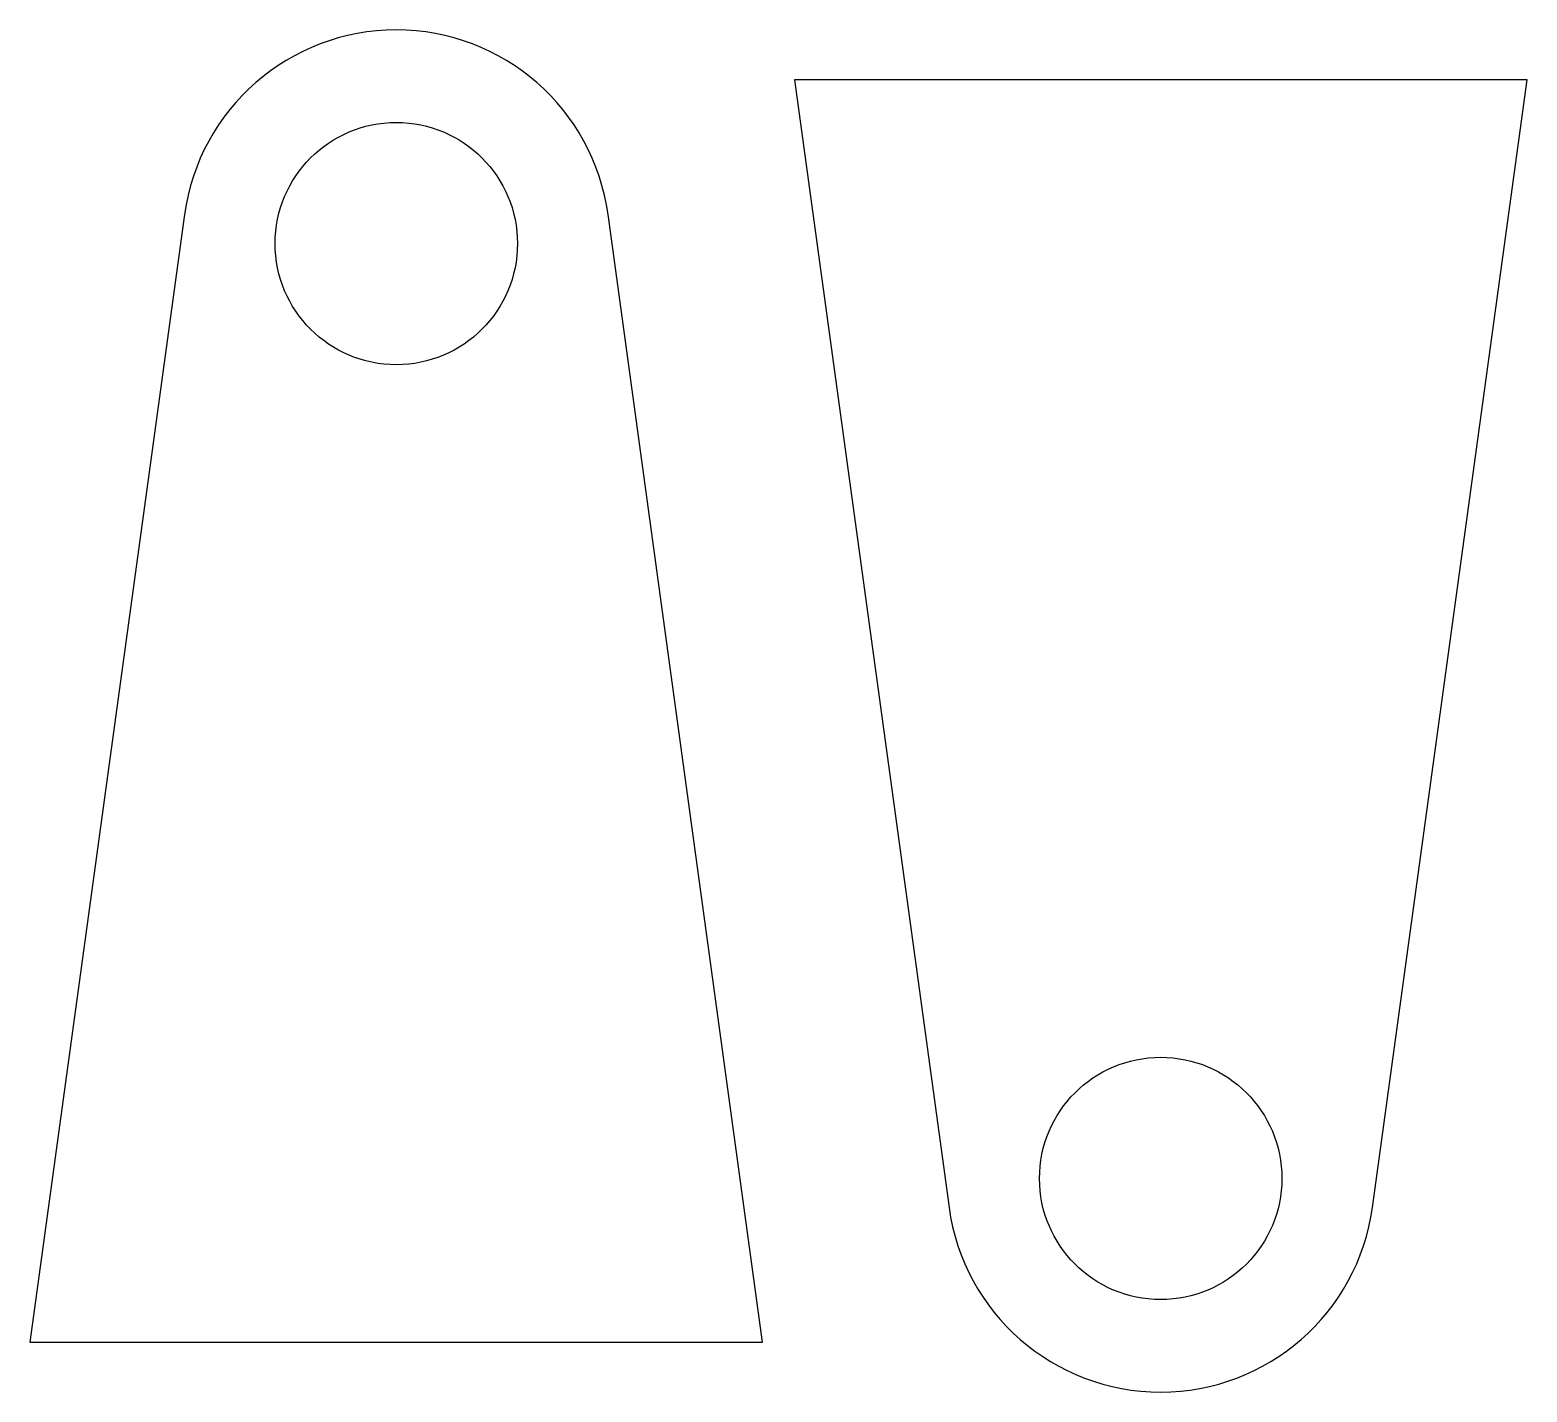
# Model space of a CAD drawing. Extents: x -60 to 185, y -188 to 35.
import ezdxf

# ---------------------------------------------------------------- set-up
doc = ezdxf.new("R2010")
doc.units = 0
doc.layers.get('0').update_dxf_attribs({"linetype": 'CONTINUOUS'})

msp = doc.modelspace()

# ---------------------------------------------------------------- linework, layer by layer
for points in [[(-60, -180), (60, -180), (34.68, 4.75, 0.87228), (-34.68, 4.75)], [(185.2, 26.84), (65.2, 26.84), (90.53, -157.91, 0.87228), (159.88, -157.91)]]:
    msp.add_lwpolyline(points, format="xyb", close=True)
for centre in [(0, 0), (125.2, -153.16)]:
    msp.add_circle(centre, 19.85)

doc.saveas('drawing.dxf')
